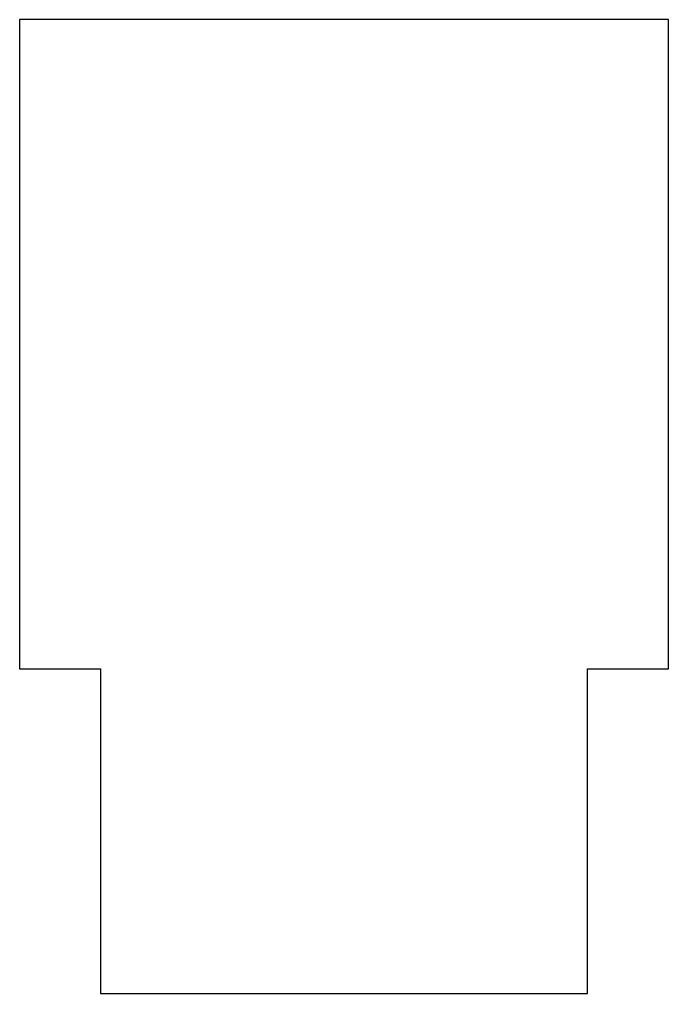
# Model space of a CAD drawing. Header units: millimetres. Extents: x -102 to 102, y -152 to 152.
import ezdxf

# ---------------------------------------------------------------- set-up
doc = ezdxf.new("R2010")
doc.units = ezdxf.units.MM

msp = doc.modelspace()

# ---------------------------------------------------------------- linework, layer by layer
msp.add_lwpolyline([(101.6, 152.4), (-101.6, 152.4), (-101.6, -50.8), (-76.2, -50.8), (-76.2, -152.4), (76.2, -152.4), (76.2, -50.8), (101.6, -50.8)], close=True)

doc.saveas('drawing.dxf')
